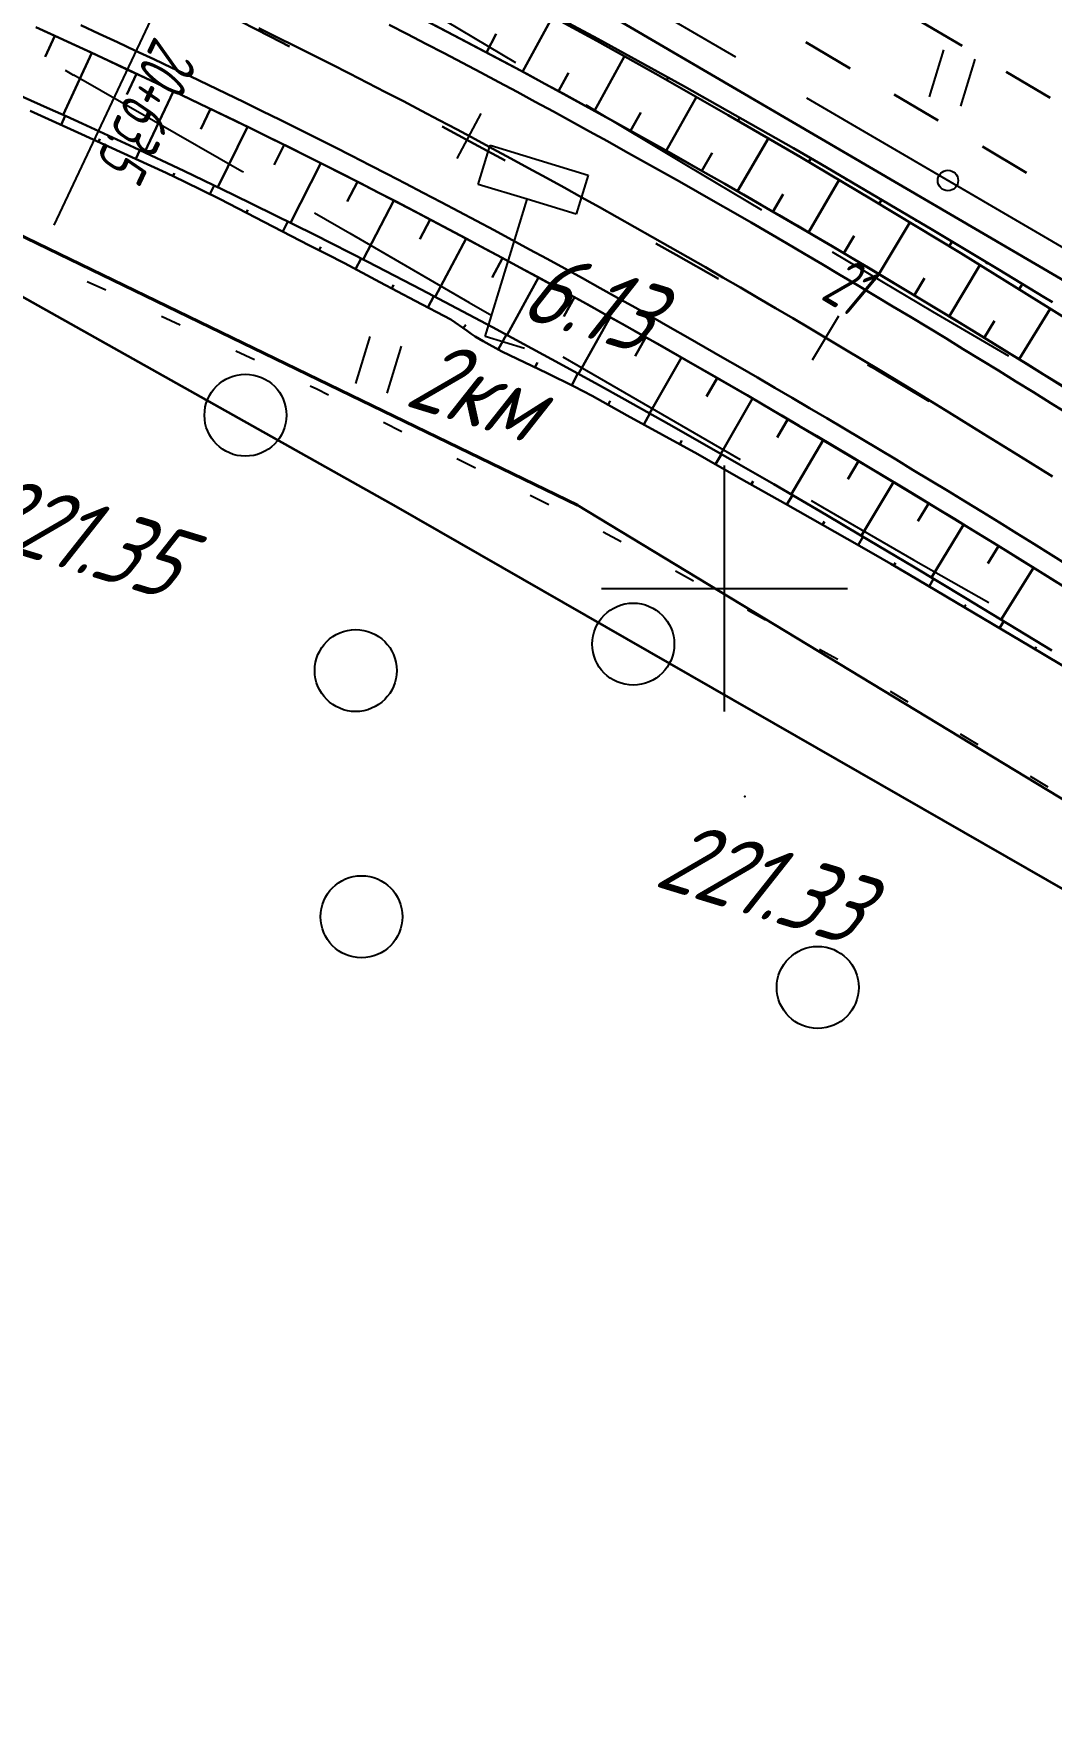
# Model space of a CAD drawing. Header units: millimetres. Extents: x -698 to 8131, y -704 to 4503.
# Drawn here: x 1272.2 to 1321.9, y 3606 to 3687.9 of the extents above; entities that cross this region are included whole.
import ezdxf

# ---------------------------------------------------------------- set-up
doc = ezdxf.new("R2010")
doc.units = ezdxf.units.MM
for name, pattern in [('CONTI', [0]), ('STRIHSMALL', [1, 0.5, -0.5]), ('STROT', [1.7, 0.5, -1.2])]:
    doc.linetypes.add(name, pattern=pattern)
for name, color, linetype, lineweight in [('10', 1, 'Continuous', 35), ('КОПИЯ_ОСЬ_13_ОТКОСЫ', 7, 'Continuous', 30), ('КОПИЯ_ОСЬ_ГРАНИЦЫ_ПОЛОС', 7, 'Continuous', 30), ('ОСЬ_ВЕРХ_ПОКРЫТИЯ_ГРАНИЦЫ_ПОЛОС', 7, 'Continuous', 30), ('ОСЬ_ВЕРХ_ПОКРЫТИЯ_ОСЬ', 1, 'Continuous', 30)]:
    doc.layers.add(name, color=color, linetype=linetype, lineweight=lineweight)
for name, color, linetype in [('_Ростелеком', 6, 'Continuous'), ('NAD_MDEFAULT', 7, 'CONTI'), ('PI_OTDEFAULT', 172, 'CONTI'), ('PI_TTDEFAULT', 5, 'CONTI'), ('PLN_O', 7, 'CONTI'), ('SETKR', 2, 'CONTI'), ('SIT_LDEFAULT', 7, 'CONTI'), ('USLZNDEFAULT', 7, 'CONTI'), ('ZAPSKDEFAULT', 7, 'CONTI'), ('Изменение выноски', 3, 'Continuous'), ('ОСЬ_ВЕРХ_ПОКРЫТИЯ_ПИКЕТЫ', 1, 'Continuous'), ('ОСЬ_ВЕРХ_ПОКРЫТИЯ_РАЗБИВКА_КРИВ', 1, 'Continuous'), ('разметка', 7, 'Continuous')]:
    doc.layers.add(name, color=color, linetype=linetype)
doc.styles.add('eskd', font='isocpeui.ttf', dxfattribs={"width": 1.2})
doc.styles.get("Standard").update_dxf_attribs({"font": 'isocpeui.ttf'})
doc.styles.add('STYLE1', font='isocpeui.ttf', dxfattribs={"width": 0.9})
doc.linetypes.add('кабель_связи_проект.', pattern='A,10,-1,["/",STYLE1,S=3,R=0,X=0,Y=-1.5],-4.1', length=15.1)

# ---------------------------------------------------------------- blocks, each defined once
blk = doc.blocks.new('BL_333')
at = {"color": 0}
for p, q in [((0, -6), (0, 6)), ((-6, 0), (6, 0))]:
    blk.add_line(p, q, dxfattribs=at)
blk = doc.blocks.new('BL_2004')
at = {"color": 0}
blk.add_circle((0, 0), 2, dxfattribs=at)
blk = doc.blocks.new('BL_2011')
at = {"color": 0}
for p, q in [((0, 0), (0, 2.4)), ((1.6, 0), (1.6, 2.4))]:
    blk.add_line(p, q, dxfattribs=at)
blk = doc.blocks.new('BL_13')
at = {"color": 0}
for p, q in [((-2.5, 7), (-2.5, 9)), ((-2.5, 9), (2.5, 9)), ((2.5, 9), (2.5, 7)), ((0, 7), (-2.5, 7)), ((0, 0), (0, 7)), ((2.5, 7), (0, 7)), ((2, 0), (0, 0))]:
    blk.add_line(p, q, dxfattribs=at)

msp = doc.modelspace()

# ---------------------------------------------------------------- linework, layer by layer
at = {"layer": '10'}
for points in [[(1046.543, 3727.064), (1198.733, 3733.064), (1220.213, 3730.384), (1260.153, 3712.304), (1366.673, 3650.014), (1391.903, 3633.604), (1426.223, 3611.284), (1477.833, 3579.504), (1522.493, 3550.704), (1558.313, 3536.504), (1597.923, 3523.884), (1628.593, 3510.074), (1698.423, 3498.654), (1715.913, 3495.084), (1834.883, 3470.784), (1953.683, 3446.504), (2141.803, 3408.074), (2216.553, 3392.804)], [(2162.783, 3383.774), (2086.083, 3399.104), (2023.843, 3412.104), (1914.293, 3434.964), (1842.823, 3450.024), (1748.353, 3469.324), (1605.033, 3494.404), (1606.563, 3488.914), (1596.893, 3490.534), (1543.043, 3509.994), (1510.863, 3521.344), (1481.723, 3540.654), (1368.533, 3619.734), (1289.903, 3664.834), (1246.893, 3688.964), (1228.043, 3695.534), (1204.683, 3699.254), (843.893, 3696.004)]]:
    msp.add_lwpolyline(points, dxfattribs=at)
at = {"layer": '_Ростелеком', "linetype": 'кабель_связи_проект.', "lineweight": 40, "ltscale": 0.25}
msp.add_lwpolyline([(1139.317, 3707.384), (1173.443, 3705.052), (1210.365, 3699.103), (1228.095, 3695.879), (1247.2, 3689.26), (1259.613, 3683.865), (1298.754, 3664.906), (1337.605, 3641.335), (1379.143, 3613.354), (1432.54, 3577.081), (1497.38, 3534.92), (1507.859, 3528.099), (1522.677, 3520.444), (1549.009, 3508.805), (1605.059, 3494.766), (1669.261, 3483.803), (1746.706, 3469.612), (1806.748, 3457.394), (1856.922, 3447.106), (1888.768, 3440.625), (1918.482, 3434.382), (2018.587, 3413.687), (2116.876, 3393.624), (2299.356, 3355.85)], dxfattribs=at)
at = {"layer": 'PI_TTDEFAULT', "color": 5}
msp.add_point((1306.919, 3650.69, 221.333), dxfattribs=at)
at = {"layer": 'PLN_O'}
for p, q in [((1292.639, 3694.84), (1306.459, 3686.78)), ((1309.919, 3684.77), (1323.739, 3676.71))]:
    msp.add_line(p, q, dxfattribs=at)
msp.add_circle((1316.829, 3680.74), 0.5, dxfattribs=at)
at = {"layer": 'SIT_LDEFAULT', "color": 7}
for p, q in [((1295.739, 3686.48), (1291.649, 3688.92)), ((1273.759, 3686.12), (1274.159, 3685.89)), ((1274.169, 3685.9), (1278.069, 3683.67)), ((1304.089, 3681.48), (1299.169, 3684.42)), ((1278.069, 3683.67), (1282.379, 3681.2)), ((1307.749, 3679.3), (1304.089, 3681.48)), ((1282.379, 3681.2), (1282.459, 3681.16)), ((1285.919, 3679.16), (1287.639, 3678.17)), ((1287.639, 3678.17), (1293.469, 3674.79)), ((1316.089, 3674.34), (1311.189, 3677.25)), ((1274.829, 3675.82), (1275.739, 3675.4)), ((1278.449, 3674.12), (1279.359, 3673.7)), ((1293.469, 3674.79), (1294.569, 3674.15)), ((1319.799, 3672.17), (1316.089, 3674.34)), ((1282.079, 3672.43), (1282.989, 3672.01)), ((1298.029, 3672.14), (1299.499, 3671.29)), ((1299.499, 3671.29), (1305.369, 3667.89)), ((1285.699, 3670.73), (1286.029, 3670.58)), ((1286.029, 3670.57), (1286.599, 3670.28)), ((1289.279, 3668.95), (1290.179, 3668.5)), ((1305.369, 3667.89), (1306.689, 3667.13)), ((1292.869, 3667.17), (1293.769, 3666.72)), ((1296.449, 3665.39), (1297.349, 3664.94)), ((1310.149, 3665.13), (1310.709, 3664.8)), ((1310.709, 3664.8), (1315.149, 3662.24)), ((1300.009, 3663.6), (1300.889, 3663.12)), ((1315.149, 3662.24), (1318.819, 3660.15)), ((1303.529, 3661.69), (1304.409, 3661.21)), ((1307.049, 3659.79), (1307.929, 3659.31)), ((1310.559, 3657.88), (1311.219, 3657.52)), ((1311.219, 3657.52), (1311.449, 3657.38)), ((1314.009, 3655.82), (1314.869, 3655.3)), ((1317.429, 3653.75), (1318.289, 3653.23)), ((1320.849, 3651.68), (1321.709, 3651.16))]:
    msp.add_line(p, q, dxfattribs=at)
at = {"layer": 'Изменение выноски', "color": 6, "linetype": 'STRIHSMALL', "lineweight": 30, "ltscale": 5}
for points in [[(556.332, 3860.56), (604.918, 3817.015), (628.184, 3799.301), (686.099, 3761.104), (720.913, 3742.414), (750.286, 3732.575), (769.134, 3728.282), (789.493, 3727.106), (889.152, 3726.396), (1065.261, 3728.586), (1211.221, 3732.103), (1235.187, 3728.312), (1268.027, 3716.586), (1413.955, 3630.282), (1512.481, 3559.579), (1541.19, 3544.005), (1583.744, 3530.316), (1643.333, 3517.859), (1703.527, 3507.498), (1908.586, 3467.917), (1956.677, 3459.176)], [(555.17, 3856.914), (603.757, 3813.368), (627.023, 3795.654), (684.937, 3757.458), (719.751, 3738.767), (749.124, 3728.928), (767.972, 3724.635), (788.332, 3723.459), (887.99, 3722.749), (1064.099, 3724.939), (1210.06, 3728.456), (1234.026, 3724.666), (1266.865, 3712.939), (1412.793, 3626.635), (1511.319, 3555.932), (1540.029, 3540.359), (1582.582, 3526.669), (1642.171, 3514.212), (1702.365, 3503.851), (1907.424, 3464.27), (1955.515, 3455.529)]]:
    msp.add_lwpolyline(points, dxfattribs=at)
at = {"layer": 'КОПИЯ_ОСЬ_13_ОТКОСЫ'}
for points in [[(1295.484, 3689.954), (1299.743, 3687.658), (1303.981, 3685.322), (1309.286, 3682.313), (1310.605, 3681.551), (1312.797, 3680.273), (1316.071, 3678.339), (1319.332, 3676.385), (1321.497, 3675.073), (1321.929, 3674.81)], [(1290.418, 3689.025), (1293.111, 3687.627), (1295.791, 3686.206), (1300.671, 3683.548), (1305.948, 3680.575), (1311.18, 3677.532), (1317.23, 3673.905), (1320.661, 3671.798), (1324.08, 3669.672), (1326.633, 3668.064), (1329.179, 3666.446), (1332.139, 3664.547), (1335.511, 3662.363), (1339.292, 3659.892), (1343.897, 3656.856), (1350.57, 3652.416), (1457.168, 3581.007)], [(1296.784, 3689.141), (1299.689, 3687.556), (1302.581, 3685.947), (1306.112, 3683.936), (1309.625, 3681.894), (1313.119, 3679.82), (1317.45, 3677.194), (1321.755, 3674.527), (1325.183, 3672.382), (1326.038, 3671.844), (1329.863, 3669.397), (1333.674, 3666.929), (1336.623, 3664.997), (1340.401, 3662.498), (1343.746, 3660.268), (1348.329, 3657.187), (1354.554, 3652.97), (1359.519, 3649.592), (1367.802, 3643.99), (1458.521, 3583.026)], [(1296.784, 3689.141), (1299.689, 3687.556), (1302.581, 3685.947), (1306.112, 3683.936), (1309.625, 3681.894), (1313.119, 3679.82), (1317.45, 3677.194), (1321.755, 3674.527), (1325.183, 3672.382), (1326.038, 3671.844), (1329.863, 3669.397), (1333.674, 3666.929), (1336.623, 3664.997), (1340.401, 3662.498), (1343.746, 3660.268), (1348.329, 3657.187), (1354.554, 3652.97), (1359.519, 3649.592), (1367.802, 3643.99), (1458.521, 3583.026)], [(1272.494, 3688.137), (1274.632, 3687.161), (1276.763, 3686.168), (1277.656, 3685.753), (1279.439, 3684.913), (1280.328, 3684.49), (1282.103, 3683.632), (1282.989, 3683.2), (1284.758, 3682.326), (1285.64, 3681.885), (1287.401, 3680.995), (1288.281, 3680.546), (1290.035, 3679.64), (1290.911, 3679.184), (1294.839, 3677.097), (1298.744, 3674.966), (1300.906, 3673.762), (1302.199, 3673.033), (1307.354, 3670.074), (1312.903, 3666.794), (1314.179, 3666.028), (1316.725, 3664.483), (1319.266, 3662.926), (1321.8, 3661.356), (1324.329, 3659.774)], [(1296.074, 3686.052), (1297.535, 3688.734)], [(1273.239, 3687.8), (1272.775, 3686.78)], [(1294.31, 3686.995), (1294.789, 3687.898)], [(1299.675, 3687.695), (1299.62, 3687.594)], [(1275.056, 3686.965), (1273.655, 3683.94)], [(1299.587, 3684.139), (1301.041, 3686.808)], [(1301.43, 3686.734), (1301.411, 3686.701)], [(1277.228, 3685.952), (1276.76, 3684.944)], [(1297.831, 3685.095), (1298.318, 3685.989)], [(1303.18, 3685.767), (1303.113, 3685.646)], [(1270.811, 3685.216), (1273.024, 3684.226), (1273.8, 3683.874), (1274.574, 3683.52), (1277.118, 3682.349), (1279.544, 3681.207), (1281.962, 3680.047), (1285.904, 3678.101), (1288.522, 3676.772), (1291.13, 3675.425), (1294.598, 3673.591), (1298.048, 3671.723), (1299.769, 3670.775), (1301.058, 3670.06), (1303.203, 3668.857), (1304.487, 3668.129), (1306.624, 3666.906), (1308.331, 3665.921), (1310.886, 3664.429), (1312.586, 3663.426), (1315.132, 3661.91), (1317.674, 3660.382), (1321.904, 3657.813)], [(1270.811, 3685.216), (1273.024, 3684.226), (1273.8, 3683.874), (1274.574, 3683.52), (1277.118, 3682.349), (1279.544, 3681.207), (1281.962, 3680.047), (1285.904, 3678.101), (1288.522, 3676.772), (1291.13, 3675.425), (1294.598, 3673.591), (1298.048, 3671.723), (1299.769, 3670.775), (1301.058, 3670.06), (1303.203, 3668.857), (1304.487, 3668.129), (1306.624, 3666.906), (1308.331, 3665.921), (1310.886, 3664.429), (1312.586, 3663.426), (1315.132, 3661.91), (1317.674, 3660.382), (1321.904, 3657.813)], [(1279.038, 3685.102), (1277.629, 3682.11)], [(1303.08, 3682.191), (1304.564, 3684.823)], [(1304.924, 3684.787), (1304.901, 3684.747)], [(1272.048, 3684.14), (1274.374, 3683.092), (1278.684, 3681.115), (1279.566, 3680.7), (1281.307, 3679.827), (1283.043, 3678.94), (1285.642, 3677.595), (1286.512, 3677.153), (1287.379, 3676.703), (1289.106, 3675.789), (1289.968, 3675.33), (1290.833, 3674.874), (1292.566, 3673.967), (1293.372, 3673.401), (1293.559, 3673.266), (1293.751, 3673.136), (1293.946, 3673.013), (1294.145, 3672.896), (1295.052, 3672.393), (1297.265, 3671.334), (1298.592, 3670.693), (1299.462, 3670.237), (1301.176, 3669.28), (1303.76, 3667.862), (1304.62, 3667.385), (1305.477, 3666.903), (1306.76, 3666.172), (1308.908, 3664.968), (1311.91, 3663.266), (1313.195, 3662.531), (1314.048, 3662.035), (1314.9, 3661.536), (1320.855, 3658.007), (1323.831, 3656.229)], [(1280.843, 3684.241), (1280.364, 3683.248)], [(1301.338, 3683.172), (1301.835, 3684.055)], [(1273.558, 3683.46), (1273.754, 3683.895)], [(1282.643, 3683.369), (1281.202, 3680.414)], [(1306.663, 3683.8), (1306.586, 3683.664)], [(1275.378, 3682.631), (1275.445, 3682.776)], [(1284.437, 3682.484), (1283.952, 3681.502)], [(1306.56, 3680.219), (1308.065, 3682.806)], [(1308.403, 3682.813), (1308.377, 3682.768)], [(1277.196, 3681.797), (1277.391, 3682.222)], [(1286.226, 3681.589), (1284.75, 3678.67)], [(1304.823, 3681.209), (1305.317, 3682.086)], [(1310.139, 3681.82), (1310.041, 3681.65)], [(1279.013, 3680.96), (1279.079, 3681.101)], [(1288.009, 3680.685), (1287.514, 3679.714)], [(1310.018, 3678.207), (1311.514, 3680.779)], [(1311.868, 3680.815), (1311.835, 3680.758)], [(1280.807, 3680.078), (1281.02, 3680.502)], [(1308.289, 3679.213), (1308.791, 3680.076)], [(1282.59, 3679.172), (1282.662, 3679.313)], [(1289.787, 3679.768), (1288.299, 3676.886)], [(1313.594, 3679.805), (1313.477, 3679.606)], [(1284.368, 3678.255), (1284.617, 3678.736)], [(1291.56, 3678.843), (1291.056, 3677.886)], [(1313.458, 3676.166), (1314.977, 3678.701)], [(1315.316, 3678.787), (1315.277, 3678.721)], [(1286.146, 3677.34), (1286.228, 3677.501)], [(1293.327, 3677.906), (1291.813, 3675.066)], [(1311.743, 3677.194), (1312.252, 3678.045)], [(1317.035, 3677.764), (1316.896, 3677.533)], [(1287.92, 3676.416), (1288.196, 3676.939)], [(1295.09, 3676.961), (1294.581, 3676.017)], [(1316.889, 3674.109), (1318.391, 3676.616)], [(1318.75, 3676.736), (1318.704, 3676.659)], [(1296.848, 3676.008), (1295.318, 3673.204)], [(1315.173, 3675.138), (1315.68, 3675.982)], [(1289.687, 3675.48), (1289.78, 3675.654)], [(1291.456, 3674.547), (1291.746, 3675.102)], [(1298.601, 3675.045), (1298.087, 3674.114)], [(1320.461, 3675.701), (1320.3, 3675.435)], [(1320.3, 3672.021), (1321.821, 3674.486)], [(1293.178, 3673.537), (1293.298, 3673.708)], [(1300.349, 3674.072), (1298.807, 3671.305)], [(1318.597, 3673.069), (1319.106, 3673.899)], [(1294.879, 3672.489), (1295.286, 3673.222)], [(1302.093, 3673.093), (1301.574, 3672.173)], [(1296.677, 3671.615), (1296.798, 3671.867)], [(1303.828, 3672.098), (1302.268, 3669.381)], [(1298.479, 3670.748), (1298.761, 3671.331)], [(1305.562, 3671.103), (1305.042, 3670.197)], [(1307.297, 3670.107), (1305.747, 3667.408)], [(1300.241, 3669.802), (1300.347, 3669.99)], [(1301.991, 3668.833), (1302.286, 3669.371)], [(1309.019, 3669.09), (1308.491, 3668.197)], [(1303.744, 3667.87), (1303.842, 3668.05)], [(1310.74, 3668.072), (1309.177, 3665.427)], [(1305.49, 3666.895), (1305.773, 3667.393)], [(1312.462, 3667.055), (1311.941, 3666.173)], [(1307.23, 3665.909), (1307.323, 3666.075)], [(1314.179, 3666.028), (1312.608, 3663.413)], [(1308.974, 3664.93), (1309.236, 3665.392)], [(1315.889, 3664.991), (1315.361, 3664.121)], [(1310.714, 3663.944), (1310.801, 3664.098)], [(1317.596, 3663.949), (1316.019, 3661.377)], [(1312.453, 3662.955), (1312.688, 3663.366)], [(1319.301, 3662.904), (1318.771, 3662.049)], [(1314.185, 3661.955), (1314.264, 3662.091)], [(1321.001, 3661.85), (1319.43, 3659.315)], [(1315.907, 3660.939), (1316.128, 3661.312)], [(1317.628, 3659.919), (1317.701, 3660.044)], [(1319.348, 3658.9), (1319.551, 3659.242)], [(1321.068, 3657.879), (1321.136, 3657.993)]]:
    msp.add_lwpolyline(points, dxfattribs=at)
at = {"layer": 'КОПИЯ_ОСЬ_ГРАНИЦЫ_ПОЛОС'}
for points in [[(1272.315, 3688.218), (1273.207, 3687.814), (1274.098, 3687.407), (1274.988, 3686.997), (1275.876, 3686.584), (1276.766, 3686.166), (1277.652, 3685.754), (1278.534, 3685.341), (1279.415, 3684.924), (1280.295, 3684.505), (1281.173, 3684.083), (1282.051, 3683.658), (1282.927, 3683.23), (1283.802, 3682.8), (1284.676, 3682.367), (1285.549, 3681.931), (1286.421, 3681.492), (1287.291, 3681.051), (1288.161, 3680.607), (1289.029, 3680.161), (1289.897, 3679.712), (1290.763, 3679.261), (1291.628, 3678.807), (1292.492, 3678.351), (1293.355, 3677.893), (1294.217, 3677.432), (1295.078, 3676.969), (1295.938, 3676.504), (1296.797, 3676.036), (1297.655, 3675.566), (1298.512, 3675.094), (1299.368, 3674.62), (1300.223, 3674.144), (1301.077, 3673.666), (1301.93, 3673.186), (1302.782, 3672.703), (1303.634, 3672.219), (1304.484, 3671.733), (1305.334, 3671.245), (1306.182, 3670.755), (1307.03, 3670.263), (1307.877, 3669.769), (1308.723, 3669.274), (1309.568, 3668.777), (1310.413, 3668.278), (1311.256, 3667.777), (1312.099, 3667.275), (1312.941, 3666.771), (1313.782, 3666.266), (1314.623, 3665.759), (1315.463, 3665.251), (1316.302, 3664.741), (1317.141, 3664.229), (1317.978, 3663.717), (1318.815, 3663.202), (1319.652, 3662.687), (1320.488, 3662.17), (1321.323, 3661.652), (1322.158, 3661.132)], [(1291.813, 3688.305), (1292.708, 3687.838), (1293.602, 3687.369), (1294.495, 3686.897), (1295.387, 3686.423), (1296.277, 3685.946), (1297.165, 3685.467), (1298.052, 3684.986), (1298.938, 3684.503), (1299.822, 3684.017), (1300.705, 3683.529), (1301.587, 3683.039), (1302.467, 3682.547), (1303.346, 3682.053), (1304.224, 3681.557), (1305.1, 3681.059), (1305.976, 3680.559), (1306.849, 3680.057), (1307.722, 3679.553), (1308.593, 3679.048), (1309.463, 3678.54), (1310.332, 3678.031), (1311.2, 3677.52), (1312.067, 3677.007), (1312.932, 3676.493), (1313.796, 3675.977), (1314.659, 3675.459), (1315.521, 3674.94), (1316.382, 3674.419), (1317.242, 3673.897), (1318.101, 3673.373), (1318.959, 3672.848), (1319.815, 3672.322), (1320.671, 3671.794), (1321.526, 3671.265), (1322.379, 3670.734)]]:
    msp.add_lwpolyline(points, dxfattribs=at)
at = {"layer": 'ОСЬ_ВЕРХ_ПОКРЫТИЯ_ГРАНИЦЫ_ПОЛОС', "linetype": 'Continuous', "lineweight": 30}
for points in [[(1322.158, 3661.132), (1321.323, 3661.652), (1320.488, 3662.17), (1319.652, 3662.687), (1318.816, 3663.202), (1317.979, 3663.716), (1317.141, 3664.229), (1316.302, 3664.741), (1315.463, 3665.251), (1314.623, 3665.759), (1313.783, 3666.266), (1312.941, 3666.771), (1312.099, 3667.275), (1311.256, 3667.777), (1310.413, 3668.278), (1309.568, 3668.777), (1308.723, 3669.274), (1307.877, 3669.769), (1307.03, 3670.263), (1306.182, 3670.755), (1305.334, 3671.245), (1304.484, 3671.733), (1303.634, 3672.219), (1302.783, 3672.703), (1301.93, 3673.185), (1301.077, 3673.666), (1300.223, 3674.144), (1299.368, 3674.62), (1298.512, 3675.094), (1297.655, 3675.566), (1296.797, 3676.036), (1295.938, 3676.504), (1295.078, 3676.969), (1294.217, 3677.432), (1293.355, 3677.893), (1292.492, 3678.351), (1291.628, 3678.807), (1290.763, 3679.261), (1289.897, 3679.712), (1289.029, 3680.161), (1288.161, 3680.607), (1287.291, 3681.051), (1286.421, 3681.492), (1285.549, 3681.931), (1284.676, 3682.366), (1283.802, 3682.8), (1282.927, 3683.23), (1282.051, 3683.658), (1281.174, 3684.083), (1280.295, 3684.505), (1279.415, 3684.924), (1278.534, 3685.341), (1277.652, 3685.754), (1276.766, 3686.166), (1275.876, 3686.584), (1274.988, 3686.997), (1274.098, 3687.407), (1273.208, 3687.814), (1272.315, 3688.218)], [(1322.687, 3661.981), (1321.851, 3662.501), (1321.015, 3663.02), (1320.177, 3663.538), (1319.34, 3664.054), (1318.501, 3664.569), (1317.662, 3665.083), (1316.822, 3665.595), (1315.982, 3666.106), (1315.14, 3666.615), (1314.298, 3667.123), (1313.455, 3667.629), (1312.612, 3668.134), (1311.767, 3668.637), (1310.922, 3669.138), (1310.076, 3669.638), (1309.229, 3670.136), (1308.382, 3670.633), (1307.533, 3671.127), (1306.683, 3671.62), (1305.833, 3672.111), (1304.982, 3672.6), (1304.129, 3673.088), (1303.276, 3673.573), (1302.422, 3674.056), (1301.567, 3674.538), (1300.711, 3675.017), (1299.854, 3675.494), (1298.996, 3675.97), (1298.137, 3676.443), (1297.276, 3676.914), (1296.415, 3677.382), (1295.553, 3677.849), (1294.69, 3678.313), (1293.826, 3678.775), (1292.96, 3679.235), (1292.094, 3679.692), (1291.226, 3680.147), (1290.357, 3680.6), (1289.488, 3681.05), (1288.617, 3681.497), (1287.745, 3681.942), (1286.872, 3682.385), (1285.997, 3682.825), (1285.122, 3683.262), (1284.245, 3683.696), (1283.367, 3684.128), (1282.488, 3684.557), (1281.608, 3684.984), (1280.727, 3685.407), (1279.844, 3685.828), (1278.96, 3686.246), (1278.075, 3686.66), (1277.189, 3687.072), (1276.299, 3687.49), (1275.408, 3687.904), (1274.516, 3688.315)]]:
    msp.add_lwpolyline(points, dxfattribs=at)
at = {"layer": 'ОСЬ_ВЕРХ_ПОКРЫТИЯ_ГРАНИЦЫ_ПОЛОС', "linetype": 'Continuous'}
for points in [[(1322.702, 3669.354), (1321.851, 3669.885), (1320.999, 3670.415), (1320.145, 3670.943), (1319.291, 3671.47), (1318.436, 3671.996), (1317.58, 3672.52), (1316.723, 3673.043), (1315.864, 3673.564), (1315.005, 3674.084), (1314.145, 3674.602), (1313.283, 3675.119), (1312.421, 3675.634), (1311.557, 3676.147), (1310.692, 3676.659), (1309.826, 3677.168), (1308.959, 3677.677), (1308.091, 3678.183), (1307.221, 3678.688), (1306.351, 3679.19), (1305.479, 3679.691), (1304.606, 3680.19), (1303.731, 3680.687), (1302.856, 3681.182), (1301.979, 3681.675), (1301.1, 3682.166), (1300.221, 3682.654), (1299.34, 3683.141), (1298.458, 3683.625), (1297.575, 3684.107), (1296.69, 3684.587), (1295.804, 3685.065), (1294.916, 3685.54), (1294.027, 3686.013), (1293.137, 3686.484), (1292.245, 3686.952), (1291.352, 3687.418), (1290.457, 3687.881), (1289.561, 3688.341)], [(1291.813, 3688.305), (1292.708, 3687.838), (1293.603, 3687.369), (1294.496, 3686.897), (1295.387, 3686.422), (1296.277, 3685.946), (1297.165, 3685.467), (1298.052, 3684.986), (1298.938, 3684.502), (1299.823, 3684.017), (1300.706, 3683.529), (1301.587, 3683.039), (1302.468, 3682.547), (1303.347, 3682.053), (1304.224, 3681.557), (1305.101, 3681.059), (1305.976, 3680.559), (1306.85, 3680.057), (1307.722, 3679.553), (1308.594, 3679.047), (1309.464, 3678.54), (1310.333, 3678.031), (1311.2, 3677.52), (1312.067, 3677.007), (1312.932, 3676.493), (1313.797, 3675.977), (1314.66, 3675.459), (1315.522, 3674.94), (1316.383, 3674.419), (1317.242, 3673.897), (1318.101, 3673.373), (1318.959, 3672.848), (1319.816, 3672.322), (1320.671, 3671.794), (1321.526, 3671.265), (1322.38, 3670.734)]]:
    msp.add_lwpolyline(points, dxfattribs=at)
at = {"layer": 'ОСЬ_ВЕРХ_ПОКРЫТИЯ_ОСЬ'}
msp.add_lwpolyline([(1283.196, 3688.178), (1284.084, 3687.74), (1284.969, 3687.3), (1285.854, 3686.858), (1286.737, 3686.413), (1287.619, 3685.965), (1288.499, 3685.514), (1289.378, 3685.061), (1290.256, 3684.606), (1291.133, 3684.148), (1292.008, 3683.687), (1292.882, 3683.225), (1293.755, 3682.759), (1294.626, 3682.292), (1295.497, 3681.822), (1296.366, 3681.35), (1297.234, 3680.875), (1298.1, 3680.399), (1298.966, 3679.92), (1299.83, 3679.439), (1300.693, 3678.956), (1301.555, 3678.471), (1302.416, 3677.984), (1303.275, 3677.495), (1304.134, 3677.004), (1304.991, 3676.511), (1305.847, 3676.016), (1306.703, 3675.52), (1307.557, 3675.021), (1308.41, 3674.521), (1309.262, 3674.019), (1310.113, 3673.515), (1311.812, 3672.502), (1313.508, 3671.483), (1315.199, 3670.458), (1316.887, 3669.427), (1318.571, 3668.389), (1320.252, 3667.347), (1321.93, 3666.299)], dxfattribs=at)
at = {"layer": 'ОСЬ_ВЕРХ_ПОКРЫТИЯ_ПИКЕТЫ'}
for p, q in [((1292.874, 3681.813), (1294.051, 3684.018)), ((1310.227, 3671.993), (1311.507, 3674.141)), ((1310.227, 3671.993), (1311.507, 3674.141))]:
    msp.add_line(p, q, dxfattribs=at)
at = {"layer": 'ОСЬ_ВЕРХ_ПОКРЫТИЯ_РАЗБИВКА_КРИВ'}
msp.add_line((1278.74, 3690.321), (1273.2, 3678.561), dxfattribs=at)
at = {"layer": 'разметка', "linetype": 'STROT', "lineweight": 30, "ltscale": 7}
msp.add_lwpolyline([(466.865, 3921.648), (466.865, 3921.648, 0.010848), (512.36, 3874.567, 0.026039), (590.276, 3805.554, 0.004471), (613.924, 3787.094, 0.012597), (642.432, 3765.701, 0.122053), (777.244, 3714.201, 0.036279), (867.132, 3712.224), (1097.506, 3718.677, -0.037498), (1187.394, 3716.7, -0.079736), (1278.74, 3690.321, -0.037499), (1355.844, 3644.074), (1454.917, 3577.7, 0.037498), (1532.021, 3531.453, 0.023279), (1557.805, 3520.742, 0.037464), (1644.982, 3498.745), (2134.499, 3400.957), (2134.499, 3400.957)], format="xyb", dxfattribs=at)

# ---------------------------------------------------------------- block references
at = {"layer": 'SETKR', "color": 82}
msp.add_blockref('BL_333', (1305.929, 3660.83), dxfattribs=at)
at = {"layer": 'USLZNDEFAULT', "color": 7, "rotation": 342.9999999999999}
msp.add_blockref('BL_13', (1294.249, 3673.13), dxfattribs=at)
at = {"layer": 'ZAPSKDEFAULT', "color": 7, "rotation": 342.9999999999999}
for name, p in [('BL_2011', (1315.929, 3684.83)), ('BL_2011', (1287.929, 3670.83)), ('BL_2004', (1282.549, 3669.291)), ('BL_2004', (1301.472, 3658.121)), ('BL_2004', (1287.929, 3656.83)), ('BL_2004', (1288.211, 3644.818)), ('BL_2004', (1310.476, 3641.371))]:
    msp.add_blockref(name, p, dxfattribs=at)

# ---------------------------------------------------------------- texts
at = {"layer": 'NAD_MDEFAULT', "color": 7, "style": 'eskd', "oblique": 10, "width": 0.8}
for s, p in [('6.13', (1295.794, 3674.109)), ('2км', (1290.231, 3669.795))]:
    msp.add_text(s, height=3.5, rotation=343, dxfattribs=at).set_placement(p)
at = {"layer": 'PI_OTDEFAULT', "color": 172, "style": 'eskd', "oblique": 10, "width": 0.8}
for s, p in [('221.35', (1269.029, 3663.24)), ('221.33', (1302.415, 3646.348))]:
    msp.add_text(s, height=3.5, rotation=343, dxfattribs=at).set_placement(p)
at = {"layer": 'ОСЬ_ВЕРХ_ПОКРЫТИЯ_ПИКЕТЫ', "width": 0.6}
msp.add_text('21', height=2.5, rotation=329.21915, dxfattribs=at).set_placement((1310.561, 3674.995))
at = {"layer": 'ОСЬ_ВЕРХ_ПОКРЫТИЯ_РАЗБИВКА_КРИВ', "width": 0.6}
msp.add_text('20+63.5', height=2.5, rotation=244.77445, dxfattribs=at).set_placement((1278.127, 3687.846))

doc.saveas('drawing.dxf')
